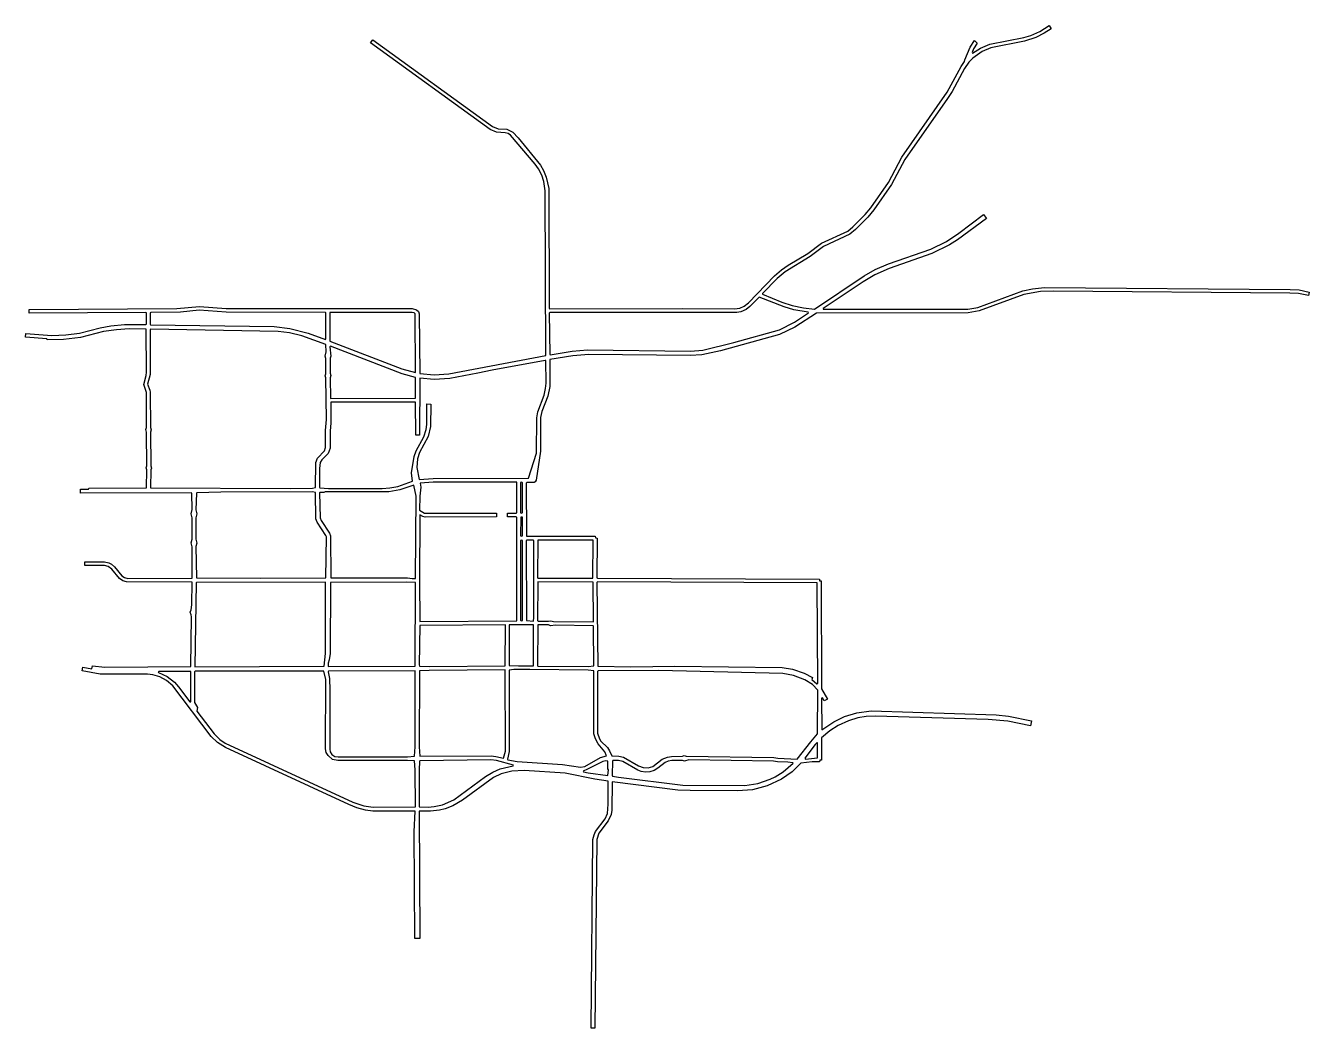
# Model space of a CAD drawing. Header units: metres. Extents: x -18 to 326, y -25 to 244.
import ezdxf

# ---------------------------------------------------------------- set-up
doc = ezdxf.new("R2010")
doc.units = ezdxf.units.M
doc.layers.add('roads', color=7, linetype='Continuous')

msp = doc.modelspace()

# ---------------------------------------------------------------- linework, layer by layer
at = {"layer": 'roads'}
for points in [[(-18.03, 160.26), (-17.94, 161.25), (-10.99, 160.76), (-7.26, 160.89), (-3.55, 161.4), (1.98, 162.83), (4.82, 163.32), (8.49, 163.68), (14.19, 163.65), (14.34, 163.79), (14.35, 166.78), (14.21, 166.93), (-17.07, 166.75), (-17.08, 167.75), (22.53, 167.94), (28.55, 168.5), (35.72, 167.98), (85.64, 167.94), (86.76, 167.64), (87.26, 167.13), (87.48, 166.53), (87.66, 150.56), (91.48, 150.2), (95.45, 150.47), (121.44, 155.39), (121.27, 199.52), (120.89, 202.07), (120.33, 203.71), (119.48, 205.41), (118.59, 206.67), (112.01, 214.49), (111.3, 214.9), (110.52, 215.12), (108.19, 215.27), (106.53, 216), (74.46, 239.2), (75.04, 240.02), (107.1, 216.82), (108.62, 216.19), (111.01, 216.04), (112.61, 215.29), (114.02, 213.79), (120.01, 206.45), (120.86, 204.95), (121.57, 203.24), (122.23, 200.16), (122.35, 168.05), (122.46, 167.9), (158.04, 167.97), (172.07, 167.85), (173.47, 168.07), (174.61, 168.58), (175.75, 169.53), (182.74, 176.76), (184.59, 178.34), (186.45, 179.62), (191.72, 182.73), (195.34, 185.48), (202.41, 188.74), (203.76, 189.88), (207.07, 193.17), (208.56, 195), (213.28, 201.75), (216.91, 208.52), (229.07, 225.96), (232.82, 232.87), (233.74, 234.22), (233.8, 234.7), (235.18, 238.05), (236.4, 239.81), (237.14, 239.13), (236.1, 237.65), (235.75, 236.63), (235.88, 236.46), (237.98, 237.82), (240.47, 238.86), (249.6, 240.68), (251.45, 241.21), (253.86, 242.26), (256.37, 243.83), (256.92, 242.99), (255.1, 241.81), (252.83, 240.66), (249.82, 239.7), (240.76, 237.9), (238.45, 236.94), (235.9, 235.09), (234.84, 234), (233.69, 232.36), (230.35, 226.15), (229.15, 224.27), (217.74, 207.97), (214.11, 201.2), (209.36, 194.41), (207.81, 192.5), (204.44, 189.15), (202.97, 187.92), (195.85, 184.62), (192.29, 181.91), (185.59, 177.83), (183.43, 176.04), (179.53, 172), (179.54, 171.79), (184.71, 169.71), (187.47, 168.81), (190.5, 168.14), (193.45, 167.8), (206.8, 176.73), (209.79, 178.41), (213.36, 179.95), (224.65, 183.91), (228.86, 185.96), (232.19, 188.15), (238.82, 193.15), (239.61, 192.09), (231.85, 186.43), (229.7, 185.06), (224.98, 182.76), (213.54, 178.74), (209.67, 176.99), (206.51, 175.11), (195.84, 167.96), (195.8, 167.76), (234.6, 167.81), (237.32, 168.29), (249.35, 172.69), (251.94, 173.25), (255.18, 173.59), (320.98, 173.11), (323.4, 172.97), (326.16, 172.4), (325.94, 171.42), (323.26, 171.97), (320.96, 172.11), (257.55, 172.6), (254.05, 172.52), (249.61, 171.73), (237.62, 167.34), (234.67, 166.82), (194.06, 166.75), (188.25, 162.95), (184.07, 160.97), (168.25, 156.65), (163.27, 155.54), (160.14, 155.35), (132.99, 155.6), (128.65, 155.29), (122.54, 154.26), (122.48, 147.02), (121.95, 144.47), (120.39, 140.35), (120.02, 138.77), (120.02, 129.76), (118.83, 121.94), (118.6, 121.48), (118.31, 121.31), (116.32, 121.3), (116.17, 121.16), (116.22, 106.91), (134.7, 106.89), (134.74, 106.43), (135.2, 106.39), (135.16, 95.78), (135.3, 95.63), (194.81, 95.43), (194.86, 94.98), (195.31, 94.93), (195.37, 65.96), (196.94, 63.17), (196.05, 62.72), (195.62, 63.55), (195.37, 63.48), (195.43, 54.95), (198.66, 57.15), (201.52, 58.55), (204.85, 59.57), (208.67, 60.06), (242.22, 59.02), (245.47, 58.63), (251.64, 57.42), (251.37, 56.04), (245.36, 57.28), (240.07, 57.77), (209.82, 58.69), (207.31, 58.54), (205.13, 58.16), (202.6, 57.4), (199.82, 56.14), (197.63, 54.75), (195.38, 52.87), (195.32, 46.85), (194.87, 46.83), (194.8, 46.38), (192.82, 46.38), (189.86, 46.06), (187.47, 43.74), (184.62, 41.72), (180.8, 39.94), (176.89, 38.9), (172.86, 38.6), (160.17, 38.69), (156.87, 38.83), (139.27, 41.03), (139.16, 33.47), (138.96, 32.31), (138.2, 30.6), (135.66, 27.25), (135.08, 25.53), (134.62, -25.07), (133.63, -25.06), (134.08, 25.58), (134.38, 26.85), (134.78, 27.73), (137.36, 31.14), (138, 32.58), (138.19, 35.02), (138.13, 41.18), (134.59, 41.73), (126.61, 43.34), (115.67, 44.09), (112.34, 43.93), (109.49, 43.17), (107.41, 42.2), (99.08, 36.11), (96.51, 34.56), (94.45, 33.78), (92.89, 33.42), (90.51, 33.2), (87.52, 33.17), (87.68, -1.01), (86.3, -1.02), (86.17, 27.66), (86.41, 33.17), (75.04, 33.2), (73.1, 33.46), (70.81, 34.05), (68.64, 34.93), (35.55, 50.2), (33.39, 51.62), (31.72, 53.23), (21.45, 66.79), (19.77, 68.21), (17.92, 69.19), (16.09, 69.73), (14.66, 69.9), (1.92, 69.95), (-2.85, 70.8), (-2.73, 71.79), (-0.29, 71.37), (-0.09, 72.15), (3.24, 71.81), (26.25, 71.97), (26.42, 85.25), (26.37, 85.84), (26.06, 86.51), (26.37, 87.16), (26.55, 88.48), (26.6, 94.58), (8.97, 94.65), (8.06, 94.94), (7.11, 95.55), (5.06, 98.04), (4.08, 98.75), (3.08, 99.02), (-2.13, 99.01), (-2.13, 100.01), (3.12, 100.02), (4.23, 99.77), (5.03, 99.37), (5.78, 98.74), (7.76, 96.31), (8.48, 95.85), (9.38, 95.6), (26.59, 95.65), (26.64, 104.1), (26.36, 105.1), (26.63, 106.15), (26.62, 111.83), (26.34, 112.87), (26.61, 114.03), (26.49, 118.45), (26.34, 118.57), (-3.33, 118.49), (-3.31, 119.49), (-1.19, 119.49), (-1.06, 119.76), (14.39, 119.92), (14.44, 124.69), (14.26, 125.27), (14.44, 125.77), (14.38, 134.77), (14.21, 135.49), (14.36, 136.1), (14.35, 145.49), (13.63, 147.61), (14.26, 150.02), (14.35, 150.92), (14.29, 162.41), (9.71, 162.51), (6.31, 162.3), (2.8, 161.77), (-3.3, 160.22), (-7.85, 159.62), (-12.23, 159.59), (-12.36, 159.82), (-18.03, 160.26)], [(122.36, 166.76), (122.5, 155.73), (122.65, 155.59), (128.49, 156.54), (132.61, 156.85), (160.23, 156.55), (163.58, 156.79), (171.89, 158.83), (184.14, 162.28), (188.15, 164.29), (191.86, 166.81), (191.74, 166.96), (187.91, 167.66), (185.33, 168.41), (178.68, 171.04), (176.15, 168.53), (175.14, 167.73), (173.77, 167.11), (172.63, 166.89), (122.51, 166.9), (122.36, 166.76)], [(15.47, 163.64), (48.64, 163.11), (52.76, 162.64), (57.73, 161.4), (62.38, 159.66), (62.5, 159.81), (62.49, 166.82), (62.34, 166.94), (35.7, 166.98), (28.53, 167.49), (23.5, 166.98), (15.5, 166.94), (15.35, 166.8), (15.34, 163.79), (15.47, 163.64)], [(85.61, 166.94), (63.57, 166.93), (63.52, 159.23), (82.84, 151.84), (86.48, 150.82), (86.43, 166.56), (86.15, 166.84), (85.61, 166.94)], [(15.31, 150.3), (14.64, 147.64), (15.27, 146.12), (15.35, 145.55), (15.47, 136.09), (15.64, 135.45), (15.48, 134.78), (15.54, 125.78), (15.73, 125.17), (15.55, 124.71), (15.47, 119.85), (52.92, 119.74), (58.86, 119.77), (59.72, 119.96), (59.73, 126.65), (60.24, 127.86), (62.11, 129.8), (62.39, 130.72), (62.39, 135.26), (62.62, 138.18), (62.48, 149.37), (62.3, 149.95), (62.47, 150.49), (62.45, 154.55), (62.27, 155.18), (62.52, 156.38), (62.44, 158.35), (56, 160.68), (52.67, 161.44), (49.71, 161.83), (15.46, 162.43), (15.34, 162.29), (15.31, 150.3)], [(63.52, 157.74), (63.78, 155.19), (63.61, 154.65), (63.63, 150.59), (63.8, 150), (63.63, 149.36), (63.73, 143.86), (86.53, 143.94), (86.48, 149.48), (82.96, 150.47), (63.68, 157.88), (63.52, 157.74)], [(60.78, 125.06), (60.75, 120.03), (60.88, 119.9), (63.14, 119.74), (77.57, 119.74), (79.66, 119.85), (81.72, 120.21), (85.7, 121.66), (85.46, 123.88), (86.14, 128.32), (86.7, 129.82), (88.77, 133.56), (89.37, 135.54), (89.52, 136.89), (89.58, 142.38), (90.58, 142.33), (90.49, 136.33), (89.9, 133.65), (87.6, 129.39), (87.01, 127.66), (86.85, 125.37), (87.48, 122.16), (91.23, 122.43), (116.81, 122.48), (118.95, 129.19), (119, 138.62), (119.32, 140.3), (120.99, 144.76), (121.39, 146.48), (121.53, 147.95), (121.47, 153.99), (121.31, 154.06), (107.02, 151.44), (103.24, 150.59), (95.71, 149.23), (91.46, 148.94), (87.64, 149.25), (87.57, 134.02), (86.57, 134.02), (86.47, 142.85), (63.76, 142.82), (63.8, 137.21), (63.58, 135.2), (63.58, 130.53), (63.09, 129.11), (61.41, 127.41), (60.98, 126.69), (60.78, 125.06)], [(60.75, 118.51), (60.9, 111.81), (61.19, 111.15), (63.46, 107.69), (63.73, 106.97), (63.76, 95.77), (84.39, 95.77), (85.63, 95.54), (86.5, 95.56), (86.64, 117.67), (86.06, 120.63), (82.27, 119.32), (79.31, 118.81), (62.24, 118.78), (61.93, 118.65), (60.88, 118.66), (60.75, 118.51)], [(87.53, 95), (87.62, 84.03), (113.64, 84.25), (113.67, 111.94), (113.53, 112.07), (111.18, 112.07), (111.18, 113.07), (113.52, 113.07), (113.66, 113.18), (113.63, 121.38), (91.25, 121.43), (87.78, 121.13), (87.89, 120.06), (87.64, 117.67), (87.61, 113.91), (88.87, 113.05), (108.18, 113.07), (108.18, 112.07), (89.07, 112.02), (88.45, 112.15), (87.66, 112.61), (87.53, 95)], [(114.67, 121.28), (114.67, 113.2), (115.05, 113.08), (115.17, 113.23), (115.17, 121.26), (115.04, 121.41), (114.67, 121.28)], [(27.76, 118.45), (27.62, 114), (27.88, 112.89), (27.62, 111.84), (27.63, 106.15), (27.91, 105.08), (27.64, 104.12), (27.74, 95.74), (44.83, 95.62), (62.5, 95.71), (62.6, 106.7), (62.47, 107.12), (60.12, 110.68), (59.78, 111.55), (59.67, 118.65), (58.88, 118.77), (34.33, 118.72), (27.89, 118.57), (27.76, 118.45)], [(115.17, 107.01), (115.16, 111.98), (114.76, 112.06), (114.67, 107.03), (114.81, 106.88), (115.17, 107.01)], [(115.22, 84.34), (115.17, 105.73), (114.82, 105.88), (114.67, 105.73), (114.67, 100.26), (114.69, 84.35), (114.84, 84.2), (115.22, 84.34)], [(116.17, 105.74), (116.23, 84.28), (118.11, 84.16), (118.22, 85.09), (118.23, 97.18), (118.21, 105.73), (118.07, 105.88), (116.31, 105.88), (116.17, 105.74)], [(119.29, 105.86), (119.22, 95.82), (119.34, 95.69), (134.08, 95.65), (134.18, 105.81), (119.29, 105.86)], [(27.65, 94.39), (27.37, 71.92), (62.04, 72.03), (62.39, 75.47), (62.41, 94.62), (27.77, 94.53), (27.65, 94.39)], [(63.38, 73.71), (63.1, 72.86), (63.06, 72.08), (63.19, 71.95), (86.43, 72.08), (86.5, 94.45), (84.21, 94.58), (63.75, 94.52), (63.61, 75.43), (63.38, 73.71)], [(119.21, 84.29), (119.36, 84.14), (122.13, 84.11), (122.75, 84.24), (123.5, 84.05), (134.19, 83.94), (134.13, 94.57), (119.28, 94.66), (119.21, 84.29)], [(135.16, 94.49), (135.4, 72.02), (144.2, 71.86), (156.02, 72.08), (184.79, 71.69), (187.57, 71.25), (190.69, 70.18), (192.93, 68.98), (192.76, 68.48), (194.15, 67.32), (194.37, 67.39), (194.22, 94.42), (135.31, 94.63), (135.16, 94.49)], [(87.49, 72.45), (87.61, 72.05), (90.24, 71.93), (110.5, 72.16), (110.59, 83.13), (87.62, 83), (87.49, 72.45)], [(111.64, 83.18), (111.64, 72.27), (114.11, 72.12), (118.17, 72.15), (118.18, 83.1), (111.64, 83.18)], [(119.31, 83.13), (119.22, 72.23), (119.32, 72.09), (132.81, 71.94), (134.31, 72.12), (134.26, 82.76), (134.15, 82.91), (124.04, 83.08), (122.7, 82.9), (122.16, 83.11), (119.31, 83.13)], [(17.65, 70.66), (17.51, 70.55), (17.57, 70.38), (19.92, 69.3), (21.87, 67.78), (22.96, 66.54), (25.99, 62.49), (26.22, 62.47), (26.23, 70.66), (17.65, 70.66)], [(28.04, 60.99), (27.86, 60), (32.48, 53.88), (34.02, 52.4), (35.5, 51.38), (69.69, 35.55), (72.61, 34.58), (75.11, 34.2), (86.47, 34.29), (86.44, 44.22), (86.23, 46.63), (84.33, 46.77), (65.68, 46.74), (64.28, 47.05), (63.05, 48.07), (62.52, 48.91), (62.36, 49.86), (62.49, 68.48), (61.96, 70.73), (27.39, 70.7), (27.28, 70.56), (27.26, 62.27), (28.04, 60.99)], [(63.21, 70.74), (63.06, 70.58), (63.48, 68.79), (63.55, 65.64), (63.51, 49.82), (63.62, 49.08), (64.1, 48.37), (64.88, 47.87), (65.72, 47.74), (84.35, 47.77), (86.27, 47.94), (86.44, 50.46), (86.44, 70.76), (63.21, 70.74)], [(87.55, 70.77), (87.44, 50.46), (87.65, 47.92), (106.76, 47.97), (108.04, 47.83), (110.11, 47.34), (110.59, 49.25), (110.56, 71.09), (90.2, 70.93), (87.55, 70.77)], [(111.13, 47.15), (111.24, 46.96), (113.74, 46.45), (125.9, 45.67), (130.75, 44.96), (131.87, 45.16), (136.06, 47.53), (137.69, 47.97), (137.23, 49.09), (135.47, 51.2), (134.73, 52.61), (134.35, 53.91), (134.28, 70.78), (132.8, 70.94), (117.18, 71.12), (112.82, 71.14), (111.63, 71.01), (111.59, 49.2), (111.13, 47.15)], [(135.32, 70.66), (135.33, 54.08), (135.86, 52.55), (136.21, 51.98), (137.96, 50.2), (138.55, 49.32), (139.11, 48), (141.04, 47.95), (142.3, 47.68), (146.33, 45.33), (147.58, 44.87), (148.88, 44.83), (150.09, 45.18), (152.66, 47.08), (154.06, 47.68), (155.14, 47.85), (158.07, 47.9), (158.53, 48.09), (159.11, 47.96), (182.54, 47.6), (183.66, 47.4), (188.86, 47.08), (192.51, 51.77), (194.33, 53.87), (194.37, 65.58), (192.91, 67.1), (190.92, 68.41), (187.82, 69.56), (184.96, 70.07), (151.71, 70.86), (135.44, 70.81), (135.32, 70.66)], [(190.93, 47.38), (191.06, 47.14), (194.31, 47.46), (194.29, 51.5), (194.1, 51.5), (193.7, 51.03), (190.93, 47.38)], [(87.44, 44.25), (87.5, 34.29), (89.87, 34.21), (91.48, 34.38), (93.7, 34.89), (96.76, 36.25), (105.29, 42.46), (107.21, 43.63), (109.24, 44.52), (112.66, 45.32), (112.76, 45.48), (108.23, 46.78), (106.72, 46.97), (87.68, 46.65), (87.56, 46.51), (87.44, 44.25)], [(132.6, 44.39), (131.45, 43.91), (131.54, 43.76), (132.8, 43.49), (138.11, 42.7), (138.21, 44.22), (138.08, 44.51), (138.04, 46.61), (137.57, 46.69), (136.77, 46.49), (132.6, 44.39)], [(139.2, 42.85), (139.3, 42.53), (140.95, 42.28), (158.18, 40.15), (174.77, 40.04), (178.28, 40.62), (181.58, 41.75), (182.9, 42.38), (185.11, 43.73), (187.77, 46), (187.65, 46.13), (186.29, 46.32), (183.59, 46.4), (182.5, 46.6), (159.79, 46.94), (158.66, 46.56), (158.08, 46.75), (155.19, 46.72), (154.28, 46.56), (153.43, 46.21), (151.46, 44.66), (150.45, 44.09), (149.35, 43.75), (148.18, 43.66), (147.02, 43.83), (146.07, 44.18), (142.1, 46.47), (140.93, 46.73), (139.43, 46.72), (139.3, 46.57), (139.2, 42.85)]]:
    msp.add_lwpolyline(points, close=True, dxfattribs=at)

doc.saveas('drawing.dxf')
